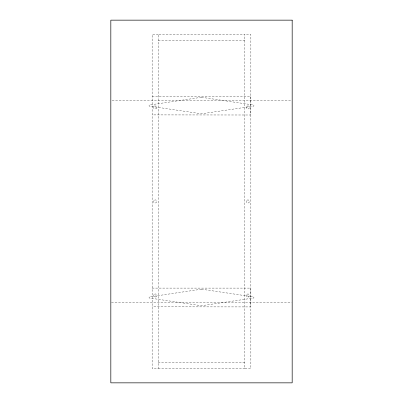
<?xml version="1.0" encoding="UTF-8"?>
<svg xmlns="http://www.w3.org/2000/svg" width="403" height="403" viewBox="0 0 403 403"><rect width="100%" height="100%" fill="white"/><g stroke="black" fill="none" stroke-linecap="round" stroke-linejoin="round"><path stroke-width="0.3" stroke-dasharray="2.02 1.51" d="M158.188 34.557L157.885 34.255L152.445 34.255L152.143 34.557L152.143 368.443L152.445 368.745L157.885 368.745L158.188 368.443L158.188 34.557L158.49 34.255L244.51 34.255L244.812 34.557L244.812 368.443L245.115 368.745L250.555 368.745L250.857 368.443L250.857 34.557L250.555 34.255L245.115 34.255L244.812 34.557M152.143 96.181L250.555 96.181L250.454 115.001L152.143 114.9M244.812 39.998L244.51 40.3L158.49 40.3L158.188 39.998M152.143 288.1L250.555 288.1L250.454 306.92L152.143 306.819M158.188 363.002L158.49 362.7L244.51 362.7L244.812 363.002M244.812 368.443L244.51 368.745L158.49 368.745L158.188 368.443M112.079 100.75L291.545 100.75M111.455 302.25L291.545 302.25M153.75 106.624L153.75 108.256L154.349 108.855L155.981 108.855L156.576 108.256L156.797 107.44L155.981 106.024L154.349 106.024L153.75 106.624M153.75 200.684L153.75 202.316L154.349 202.916L155.165 203.132L156.576 202.316L156.797 201.5L155.981 200.084L155.165 199.868L153.75 200.684M153.75 294.744L153.75 296.376L154.349 296.976L155.981 296.976L156.576 296.376L156.797 295.56L155.981 294.145L155.165 293.928L153.75 294.744M246.424 106.624L246.203 107.44L247.019 108.855L247.835 109.072L249.25 108.256L249.467 107.44L248.651 106.024L247.019 106.024L246.424 106.624M246.424 200.684L246.424 202.316L247.019 202.916L247.835 203.132L249.25 202.316L249.467 201.5L248.651 200.084L247.835 199.868L246.424 200.684M246.424 294.744L246.424 296.376L247.019 296.976L248.651 296.976L249.25 296.376L249.467 295.56L248.651 294.145L247.835 293.928L246.424 294.744M201.5 97.294L149.11 105.037L149.11 106.044L201.5 113.787L253.89 106.044L253.89 105.037L201.5 97.294M201.5 289.213L149.11 296.956L149.11 297.963L201.5 305.706L253.89 297.963L253.89 296.956L201.5 289.213"/><path stroke-width="0.6" d="M292.175 20.15L110.825 20.15L110.825 382.85L292.175 382.85L292.175 20.15"/></g></svg>
